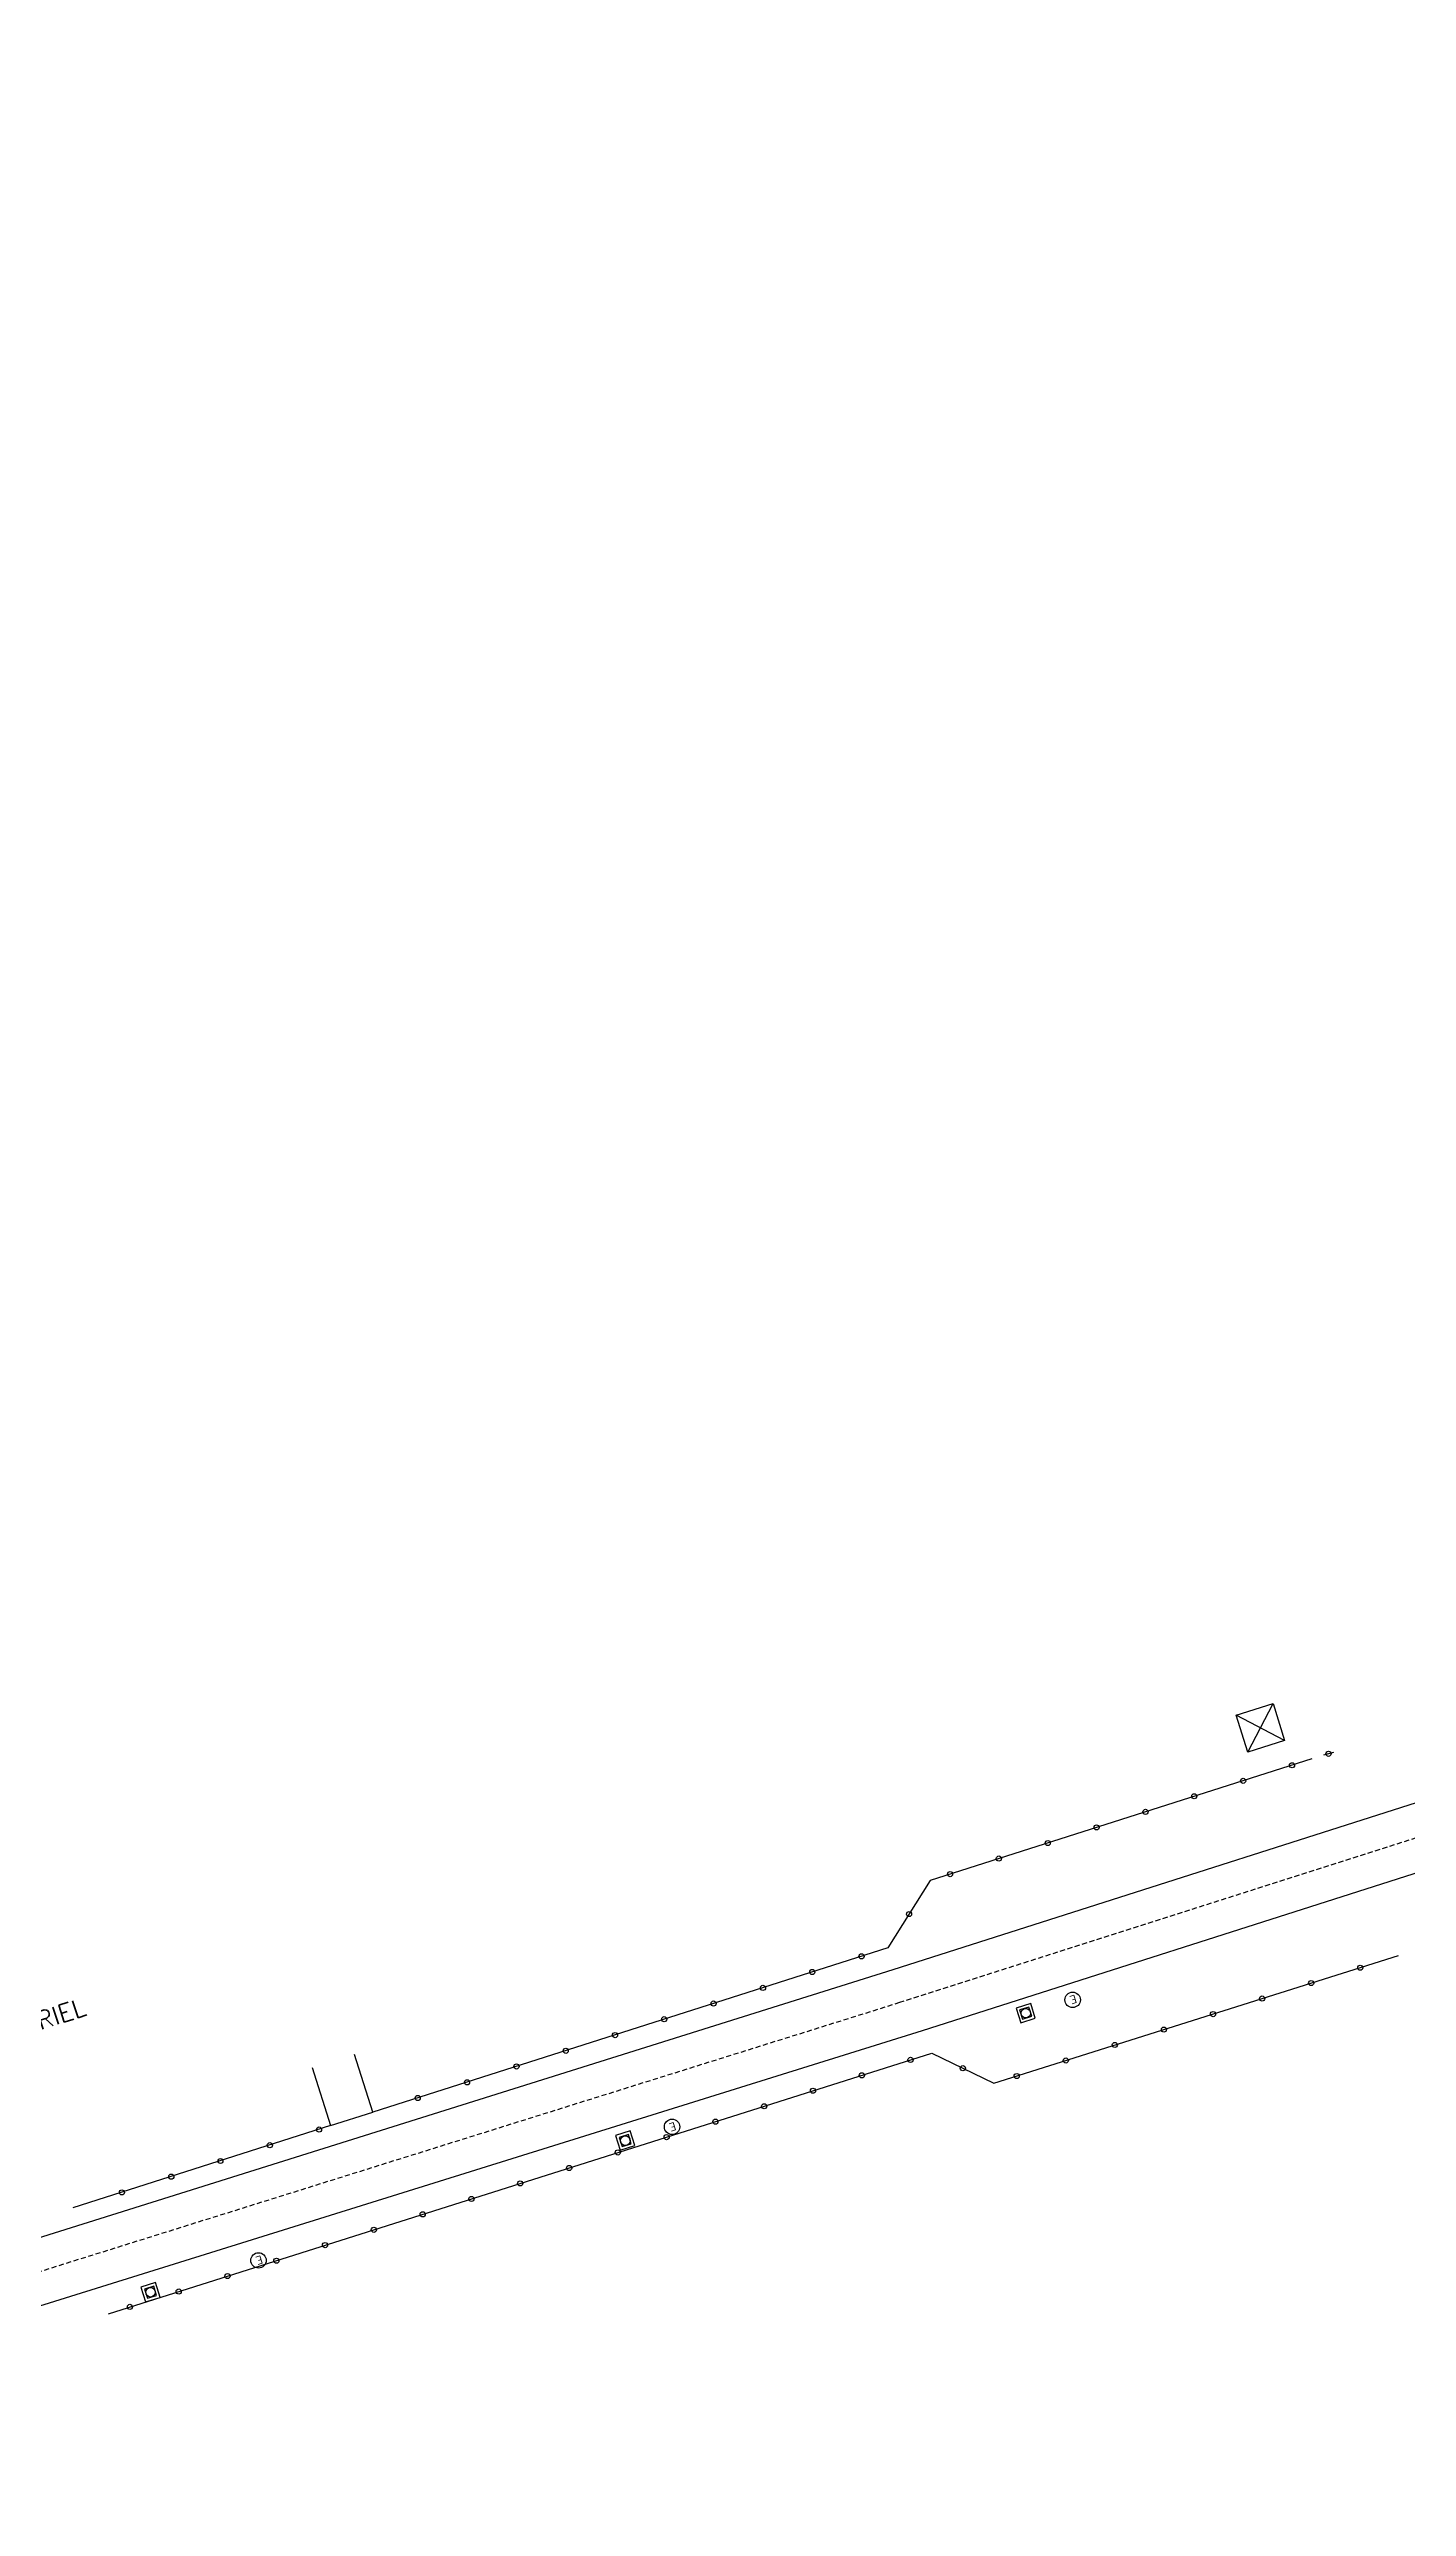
# Model space of a CAD drawing. Header units: millimetres. Extents: x 114000 to 115000, y 149000 to 150000.
# Drawn here: x 114165.8 to 114298.3, y 149557.3 to 149797.3 of the extents above; entities that cross this region are included whole.
import ezdxf
from ezdxf.enums import TextEntityAlignment as Align

# ---------------------------------------------------------------- set-up
doc = ezdxf.new("R2010")
doc.units = ezdxf.units.MM
doc.linetypes.add('DASHED', pattern=[0.75, 0.5, -0.25])
for name, color, linetype in [('W0001', 6, 'DASHED'), ('W0008', 7, 'CONTINUOUS'), ('W0100', 7, 'CONTINUOUS'), ('W0322', 7, 'CONTINUOUS'), ('W0420', 7, 'CONTINUOUS'), ('W0471', 7, 'CONTINUOUS'), ('W0989', 7, 'CONTINUOUS')]:
    doc.layers.add(name, color=color, linetype=linetype)
doc.styles.get("Standard").update_dxf_attribs({"font": 'romans.shx', "width": 0.85})

msp = doc.modelspace()

# ---------------------------------------------------------------- linework, layer by layer
at = {"layer": 'W0001'}
for points in [[(114958.71, 149753.86), (114871.55, 149790.48), (114857.4, 149795.22), (114848.34, 149796.25), (114841.62, 149795.58), (114836.48, 149794.14), (114248.78, 149606.51)], [(114248.78, 149606.51), (114100.96, 149560.23)]]:
    msp.add_lwpolyline(points, dxfattribs=at)
at = {"layer": 'W0008'}
for points in [[(114835.48, 149797.27), (114248.11, 149609.73)], [(114251.02, 149603.8), (114826.12, 149787.53)], [(114248.11, 149609.73), (114100.05, 149563.21)], [(114101.95, 149557.28), (114251.02, 149603.8)]]:
    msp.add_lwpolyline(points, dxfattribs=at)
at = {"layer": 'W0100'}
for points in [[(114282.76, 149630.98), (114281.63, 149634.59), (114285.22, 149635.73), (114286.34, 149632.12), (114282.76, 149630.98)], [(114286.34, 149632.12), (114281.63, 149634.59)], [(114282.76, 149630.98), (114285.22, 149635.73)], [(114193.25, 149594.5), (114197.37, 149595.8), (114195.58, 149601.44)], [(114191.45, 149600.17), (114193.25, 149594.5)]]:
    msp.add_lwpolyline(points, dxfattribs=at)
at = {"layer": 'W0322'}
for points in [[(114289.02, 149630.31), (114251.77, 149618.45), (114247.64, 149611.86), (114197.37, 149595.8), (114197.37, 149595.8)], [(114291.12, 149630.95), (114290.15, 149630.69)], [(114171.58, 149576.12), (114251.91, 149601.58), (114257.98, 149598.64), (114297.45, 149611.11)], [(114193.25, 149594.5), (114168.08, 149586.48)]]:
    msp.add_lwpolyline(points, dxfattribs=at)
for centre, radius in [((114287.07, 149629.69), 0.251), ((114290.63, 149630.81), 0.251), ((114277.53, 149626.66), 0.251), ((114282.3, 149628.17), 0.251), ((114272.77, 149625.14), 0.251), ((114263.23, 149622.09), 0.251), ((114268, 149623.62), 0.251), ((114258.46, 149620.58), 0.251), ((114253.7, 149619.06), 0.251), ((114249.7, 149615.16), 0.251), ((114245.06, 149611.03), 0.251), ((114293.73, 149609.92), 0.251), ((114235.44, 149607.95), 0.251), ((114240.25, 149609.5), 0.251), ((114288.94, 149608.42), 0.251), ((114225.81, 149604.89), 0.251), ((114230.62, 149606.42), 0.251), ((114279.36, 149605.39), 0.251), ((114284.15, 149606.91), 0.251), ((114221, 149603.34), 0.251), ((114269.78, 149602.38), 0.251), ((114274.57, 149603.88), 0.251), ((114211.38, 149600.28), 0.251), ((114216.19, 149601.81), 0.251), ((114249.84, 149600.92), 0.251), ((114254.95, 149600.11), 0.251), ((114264.99, 149600.86), 0.251), ((114206.56, 149598.73), 0.251), ((114240.32, 149597.91), 0.251), ((114245.09, 149599.41), 0.251), ((114260.2, 149599.34), 0.251), ((114201.75, 149597.2), 0.251), ((114235.56, 149596.39), 0.251), ((114192.12, 149594.12), 0.251), ((114226.04, 149593.38), 0.251), ((114230.8, 149594.89), 0.251), ((114182.5, 149591.05), 0.235), ((114187.32, 149592.59), 0.251), ((114216.52, 149590.36), 0.251), ((114221.27, 149591.88), 0.251), ((114172.88, 149587.98), 0.251), ((114177.7, 149589.52), 0.251), ((114211.75, 149588.86), 0.251), ((114202.23, 149585.84), 0.251), ((114206.99, 149587.34), 0.251), ((114197.47, 149584.33), 0.251), ((114187.95, 149581.31), 0.251), ((114192.7, 149582.83), 0.251), ((114183.18, 149579.81), 0.251), ((114173.66, 149576.8), 0.251), ((114178.42, 149578.3), 0.251)]:
    msp.add_circle(centre, radius, dxfattribs=at)
at = {"layer": 'W0420'}
for points in [[(114261.57, 149606.44), (114260.14, 149605.97), (114260.59, 149604.55), (114262.02, 149605), (114261.57, 149606.44)], [(114261.39, 149606.08), (114260.49, 149605.8), (114260.78, 149604.91), (114261.67, 149605.19), (114261.39, 149606.08)], [(114222.49, 149593.98), (114221.06, 149593.53), (114221.52, 149592.09), (114222.95, 149592.55), (114222.49, 149593.98)], [(114222.31, 149593.62), (114221.42, 149593.34), (114221.7, 149592.45), (114222.59, 149592.73), (114222.31, 149593.62)], [(114176.16, 149579.17), (114174.73, 149578.72), (114175.18, 149577.28), (114176.61, 149577.73), (114176.16, 149579.17)], [(114175.98, 149578.81), (114175.08, 149578.53), (114175.37, 149577.64), (114176.26, 149577.92), (114175.98, 149578.81)]]:
    msp.add_lwpolyline(points, dxfattribs=at)
for centre, radius in [((114261.09, 149605.48), 0.467), ((114222.01, 149593.03), 0.472), ((114175.67, 149578.23), 0.467)]:
    msp.add_circle(centre, radius, dxfattribs=at)
at = {"layer": 'W0471'}
for centre in [(114265.66, 149606.78), (114226.57, 149594.38), (114186.21, 149581.34)]:
    msp.add_circle(centre, 0.754, dxfattribs=at)

# ---------------------------------------------------------------- texts
for height, rotation, width, p, p2 in [(0.756, 197.9699, 0.99305, (114265.9, 149607.27), (114265.32, 149607.08)), (0.754, 197.7457, 1.008382, (114226.81, 149594.84), (114226.23, 149594.66)), (0.756, 197.9699, 0.99305, (114186.45, 149581.83), (114185.88, 149581.64))]:
    msp.add_text('E', height=height, rotation=rotation, dxfattribs=dict(at, width=width)).set_placement(p, p2, align=Align.FIT)
at = {"layer": 'W0989'}
msp.add_text('RUE DU PARC INDUSTRIEL', height=1.75, rotation=18, dxfattribs=at).set_placement((114154.71, 149601.44), align=Align.MIDDLE)

doc.saveas('drawing.dxf')
